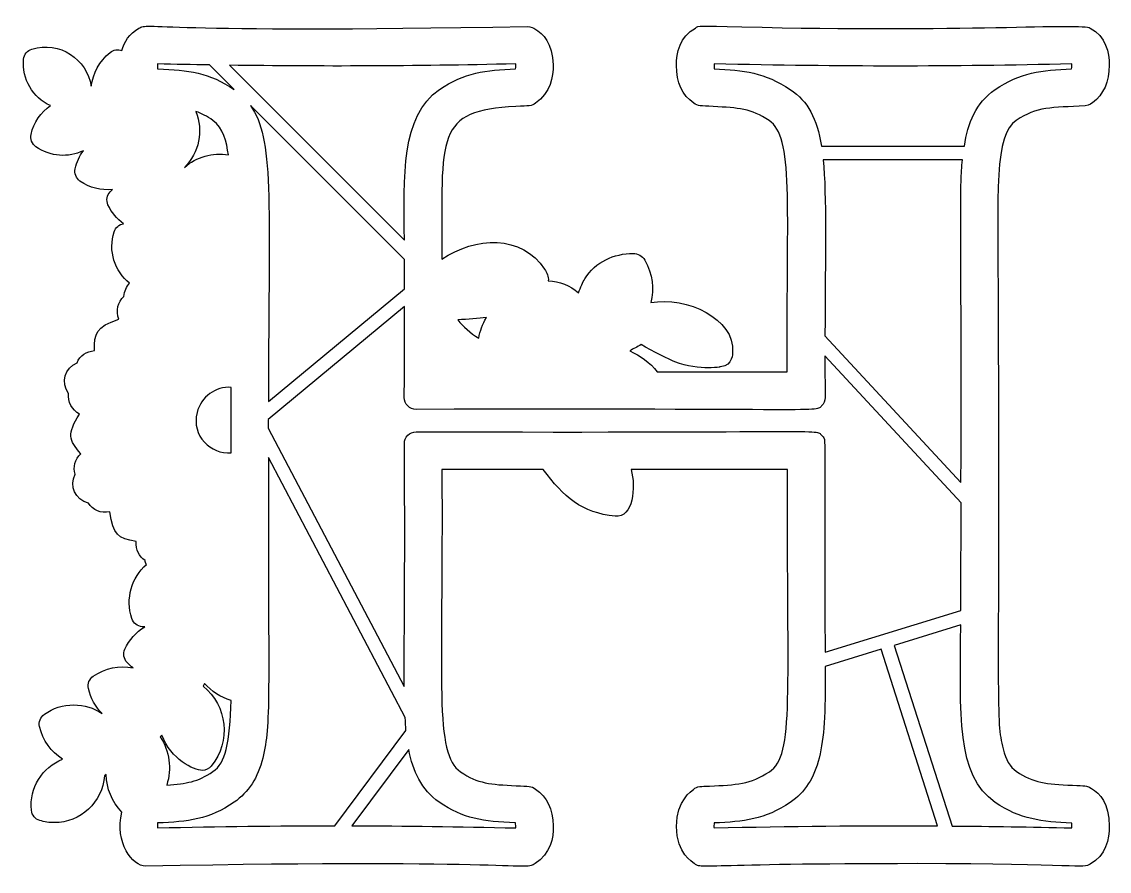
# Model space of a CAD drawing. Header units: millimetres. Extents: x -471 to 1551, y -2688 to 316.
# Drawn here: x 747.1 to 884.5, y -426.2 to -318.9 of the extents above; entities that cross this region are included whole.
import ezdxf

# ---------------------------------------------------------------- set-up
doc = ezdxf.new("R2010")
doc.units = ezdxf.units.MM
doc.header["$MEASUREMENT"] = 0
doc.layers.add('Layer 1', color=7, linetype='Continuous')

msp = doc.modelspace()

# ---------------------------------------------------------------- linework, layer by layer
at = {"layer": 'Layer 1', "color": 250}
for points, knots in [([(882.238, -415.7171), (882.238, -415.7171), (882.0537, -415.6065), (882.0537, -415.6065), (882.0537, -415.6065), (881.6482, -415.3669), (881.4271, -415.4038), (879.8606, -415.33), (879.8606, -415.33), (876.488, -415.1457), (874.9399, -415.072), (872.7468, -413.5608), (872.7468, -413.5608), (871.9543, -413.0079), (871.4014, -412.0864), (871.0881, -410.7411), (871.0881, -410.7411), (870.1113, -406.6497), (870.6273, -407.0551), (870.4615, -355.3416), (870.4615, -355.3416), (870.4062, -339.787), (869.9455, -333.2629), (872.7467, -331.3462), (872.7467, -331.3462), (875.3269, -329.577), (877.1883, -329.7613), (881.4639, -329.5033), (881.4639, -329.5033), (882.0352, -329.4664), (882.3485, -329.1347), (882.367, -329.1163), (882.367, -329.1163), (883.7676, -328.0658), (884.4864, -326.4809), (884.4864, -324.3614), (884.4864, -324.3614), (884.4864, -322.8133), (884.0626, -320.7492), (882.0905, -319.6803), (882.0905, -319.6803), (881.0769, -319.0168), (865.9094, -320.2332), (838.0991, -319.5328), (838.0991, -319.5328), (832.4596, -319.3854), (832.6992, -319.367), (832.22, -319.6803), (832.22, -319.6803), (830.2481, -320.7492), (829.8242, -322.8318), (829.8242, -324.3983), (829.8242, -324.3983), (829.8242, -326.573), (830.5613, -328.1764), (832.0173, -329.1715), (832.0173, -329.1715), (832.5149, -329.577), (832.9019, -329.5033), (834.4684, -329.5954), (834.4684, -329.5954), (837.6568, -329.7612), (839.2602, -329.835), (841.527, -331.3646), (841.527, -331.3646), (844.6784, -333.484), (843.7017, -341.3535), (843.8307, -363.1188), (843.8307, -363.1188), (843.8307, -363.1188), (827.4099, -363.119), (827.4099, -363.119), (827.4099, -363.119), (826.4885, -361.921), (825.2352, -361.0549), (823.9267, -360.4467), (823.9267, -360.4467), (824.4059, -360.207), (824.8851, -359.949), (825.3643, -359.6726), (825.3643, -359.6726), (826.8018, -360.5387), (828.9765, -361.5708), (829.6399, -361.8288), (829.6399, -361.8288), (831.1696, -362.4554), (832.7546, -362.6029), (833.8234, -362.6029), (833.8234, -362.6029), (834.3764, -362.6029), (834.9107, -362.5661), (835.2241, -362.5107), (835.2241, -362.5107), (835.2425, -362.5107), (835.2425, -362.5107), (835.2609, -362.5107), (835.2609, -362.5107), (835.3162, -362.4923), (835.3346, -362.4923), (835.3899, -362.4923), (835.3899, -362.4923), (837.0117, -362.308), (836.9011, -360.7046), (836.9195, -360.6677), (836.9195, -360.6677), (837.2144, -356.3368), (831.151, -353.5908), (826.5805, -354.3464), (826.5805, -354.3464), (827.0782, -352.6693), (826.8202, -350.7894), (825.8249, -349.0018), (825.8249, -349.0018), (825.5301, -348.4673), (824.9588, -348.154), (824.3505, -348.154), (824.3505, -348.154), (821.9731, -348.154), (819.5773, -349.1861), (818.2687, -351.3608), (818.2687, -351.3608), (818.0107, -351.7847), (817.7158, -352.4113), (817.4394, -353.1485), (817.4394, -353.1485), (816.3889, -352.1902), (815.0804, -351.6741), (813.6429, -351.6189), (813.6429, -351.6189), (813.6982, -351.0844), (813.4586, -350.5868), (813.1638, -350.1261), (813.1638, -350.1261), (810.3624, -345.7583), (804.3728, -345.9979), (800.2077, -348.8913), (800.2077, -348.8913), (800.1709, -333.0971), (799.3784, -330.1116), (809.5516, -329.5955), (809.5516, -329.5955), (811.2287, -329.5034), (811.5604, -329.5587), (812.0396, -329.1717), (812.0396, -329.1717), (813.9194, -327.8632), (814.288, -325.8175), (814.2511, -324.3431), (814.2511, -324.3431), (814.1958, -321.6339), (812.9795, -320.3623), (811.9474, -319.791), (811.9474, -319.791), (811.8368, -319.7357), (811.5051, -319.4592), (810.9707, -319.4777), (810.9707, -319.4777), (763.4776, -320.3807), (763.2379, -318.8879), (761.9479, -319.7173), (761.9479, -319.7173), (760.7131, -320.3807), (760.0865, -321.4497), (759.7916, -322.537), (759.7916, -322.537), (759.294, -322.3343), (758.7227, -322.4264), (758.2988, -322.7766), (758.2988, -322.7766), (756.9534, -323.8824), (756.1241, -325.412), (755.9214, -327.0339), (755.9214, -327.0339), (755.4054, -323.6059), (751.9222, -321.2838), (748.439, -322.3343), (748.439, -322.3343), (747.8492, -322.5186), (747.4438, -323.0162), (747.3885, -323.6244), (747.3885, -323.6244), (747.1489, -326.1308), (748.5496, -328.4898), (750.7795, -329.485), (750.7795, -329.485), (749.5632, -330.3144), (748.6601, -331.586), (748.3284, -333.1157), (748.3284, -333.1157), (748.1994, -333.7054), (748.439, -334.3321), (748.9365, -334.6822), (748.9365, -334.6822), (750.7611, -335.9538), (753.0463, -336.0829), (754.9262, -335.1798), (754.9262, -335.1798), (754.447, -335.8433), (754.0784, -336.5989), (753.8941, -337.4467), (753.8941, -337.4467), (753.7651, -338.0365), (754.0047, -338.6631), (754.5023, -339.0132), (754.5023, -339.0132), (755.7187, -339.861), (757.1561, -340.2296), (758.6305, -340.0637), (758.6305, -340.0637), (758.5199, -340.1559), (758.4278, -340.2664), (758.3172, -340.3586), (758.3172, -340.3586), (757.8934, -340.8009), (757.7827, -341.4459), (758.0408, -342.0173), (758.0408, -342.0173), (758.4831, -342.9756), (759.165, -343.7865), (759.9943, -344.3947), (759.9943, -344.3947), (759.4414, -344.4868), (758.9991, -344.8738), (758.8148, -345.4083), (758.8148, -345.4083), (758.0408, -347.841), (758.8885, -350.4027), (760.7684, -351.914), (760.7684, -351.914), (760.3629, -352.3378), (760.1049, -352.9092), (760.0496, -353.5727), (760.0496, -353.5727), (759.294, -354.2546), (759.0175, -355.3972), (759.423, -356.4661), (759.423, -356.4661), (756.4927, -357.4429), (756.3268, -358.2354), (756.3268, -360.4285), (756.3268, -360.4285), (755.35, -360.5022), (754.5023, -361.0735), (754.1337, -361.9581), (754.1337, -361.9581), (752.5856, -362.64), (752.0512, -364.4277), (753.0648, -365.8284), (753.0648, -365.8284), (752.9173, -366.9157), (753.5071, -367.9109), (754.4286, -368.4454), (754.4286, -368.4454), (752.862, -370.9702), (753.0832, -371.689), (754.5944, -373.4583), (754.5944, -373.4583), (753.8941, -374.1586), (753.5992, -375.1353), (753.8941, -376.0384), (753.8941, -376.0384), (753.1385, -377.5312), (753.8756, -379.2636), (755.5712, -379.6875), (755.5712, -379.6875), (756.1057, -380.5537), (757.1377, -381.0145), (758.2804, -380.7933), (758.2804, -380.7933), (758.7042, -383.6683), (759.2571, -384.1475), (761.6162, -384.5345), (761.6162, -384.5345), (761.524, -385.5666), (761.9479, -386.4512), (762.7219, -386.9487), (762.7219, -386.9487), (762.7588, -387.1146), (762.8141, -387.2805), (762.8878, -387.4279), (762.8878, -387.4279), (761.0448, -389.0866), (760.2155, -391.722), (761.0448, -394.2652), (761.0448, -394.2652), (761.2292, -394.855), (761.7452, -395.2605), (762.3533, -395.2973), (762.3533, -395.2973), (762.4639, -395.2973), (762.5745, -395.3158), (762.6851, -395.3158), (762.6851, -395.3158), (761.5978, -395.9793), (760.7131, -396.956), (760.1787, -398.154), (760.1787, -398.154), (759.9207, -398.7069), (760.0312, -399.3704), (760.4551, -399.8127), (760.4551, -399.8127), (760.6948, -400.0707), (760.9528, -400.3103), (761.2292, -400.513), (761.2292, -400.513), (759.46, -400.1444), (757.6723, -400.513), (756.1795, -401.5451), (756.1795, -401.5451), (755.6819, -401.8952), (755.4423, -402.5034), (755.5713, -403.1116), (755.5713, -403.1116), (755.8478, -404.3464), (756.456, -405.4153), (757.2853, -406.2446), (757.2853, -406.2446), (756.2532, -405.5627), (755.0184, -405.1757), (753.7099, -405.1757), (753.7099, -405.1757), (752.383, -405.1757), (751.0929, -405.5812), (750.0056, -406.3552), (750.0056, -406.3552), (749.508, -406.7053), (749.2684, -407.3135), (749.3974, -407.9217), (749.3974, -407.9217), (749.8029, -409.6725), (750.8718, -411.1285), (752.3093, -412.0131), (752.3093, -412.0131), (749.7476, -413.0452), (748.0889, -415.6622), (748.3654, -418.4819), (748.3654, -418.4819), (748.4207, -419.0901), (748.8445, -419.6062), (749.4158, -419.772), (749.4158, -419.772), (750.024, -419.9563), (750.6322, -420.0485), (751.2588, -420.0485), (751.2588, -420.0485), (754.5393, -420.0485), (757.3774, -417.4868), (757.5801, -414.1141), (757.5801, -414.1141), (757.6538, -414.0773), (757.7276, -414.022), (757.8013, -413.9851), (757.8013, -413.9851), (757.8566, -415.7175), (758.5384, -417.4131), (759.7917, -418.7031), (759.7917, -418.7031), (758.8334, -422.5734), (761.2108, -425.5774), (762.7773, -425.5405), (762.7773, -425.5405), (811.0076, -424.6374), (810.7127, -426.1855), (811.966, -425.2271), (811.966, -425.2271), (813.9195, -423.9924), (814.3065, -421.9467), (814.2697, -420.4539), (814.2697, -420.4539), (814.2328, -418.3529), (813.4772, -416.7864), (812.0397, -415.8096), (812.0397, -415.8096), (811.542, -415.4042), (811.155, -415.4778), (809.6069, -415.3858), (809.6069, -415.3858), (806.2896, -415.2199), (804.7784, -415.1278), (802.5668, -413.6165), (802.5668, -413.6165), (799.1942, -411.2944), (800.3737, -402.8721), (800.2078, -375.4488), (800.2078, -375.4488), (800.2078, -375.4488), (813.0164, -375.4484), (813.0164, -375.4484), (813.0164, -375.4484), (815.5597, -378.9316), (817.8818, -380.9036), (822.0837, -381.3459), (822.0837, -381.3459), (824.369, -381.5856), (824.7191, -377.6785), (824.111, -375.4484), (824.111, -375.4484), (824.111, -375.4484), (843.8676, -375.4484), (843.8676, -375.4484), (843.8676, -375.4484), (843.7201, -404.2355), (844.789, -411.4415), (841.5639, -413.6162), (841.5639, -413.6162), (839.2049, -415.2011), (837.3619, -415.2749), (834.0077, -415.4223), (834.0077, -415.4223), (832.9388, -415.4776), (832.4596, -415.4038), (831.962, -415.8461), (831.962, -415.8461), (831.7593, -416.1041), (829.8426, -417.1546), (829.8426, -420.5272), (829.8426, -420.5272), (829.8426, -424.0289), (831.8699, -424.9872), (832.0542, -425.1899), (832.0542, -425.1899), (832.9941, -425.964), (832.4228, -425.2268), (860.2699, -425.2268), (860.2699, -425.2268), (880.6715, -425.2268), (881.1507, -425.9087), (882.0906, -425.2821), (882.0906, -425.2821), (884.0626, -424.2316), (884.4865, -422.0938), (884.4865, -420.4904), (884.4865, -420.4904), (884.4864, -417.6154), (883.2701, -416.3069), (882.238, -415.7171)], [0, 0, 0, 0, 0.00909091, 0.00909091, 0.00909091, 0.00909091, 0.01818182, 0.01818182, 0.01818182, 0.01818182, 0.02727273, 0.02727273, 0.02727273, 0.02727273, 0.03636364, 0.03636364, 0.03636364, 0.03636364, 0.04545455, 0.04545455, 0.04545455, 0.04545455, 0.05454545, 0.05454545, 0.05454545, 0.05454545, 0.06363636, 0.06363636, 0.06363636, 0.06363636, 0.07272727, 0.07272727, 0.07272727, 0.07272727, 0.08181818, 0.08181818, 0.08181818, 0.08181818, 0.09090909, 0.09090909, 0.09090909, 0.09090909, 0.1, 0.1, 0.1, 0.1, 0.10909091, 0.10909091, 0.10909091, 0.10909091, 0.11818182, 0.11818182, 0.11818182, 0.11818182, 0.12727273, 0.12727273, 0.12727273, 0.12727273, 0.13636364, 0.13636364, 0.13636364, 0.13636364, 0.14545455, 0.14545455, 0.14545455, 0.14545455, 0.15454545, 0.15454545, 0.15454545, 0.15454545, 0.16363636, 0.16363636, 0.16363636, 0.16363636, 0.17272727, 0.17272727, 0.17272727, 0.17272727, 0.18181818, 0.18181818, 0.18181818, 0.18181818, 0.19090909, 0.19090909, 0.19090909, 0.19090909, 0.2, 0.2, 0.2, 0.2, 0.20909091, 0.20909091, 0.20909091, 0.20909091, 0.21818182, 0.21818182, 0.21818182, 0.21818182, 0.22727273, 0.22727273, 0.22727273, 0.22727273, 0.23636364, 0.23636364, 0.23636364, 0.23636364, 0.24545455, 0.24545455, 0.24545455, 0.24545455, 0.25454545, 0.25454545, 0.25454545, 0.25454545, 0.26363636, 0.26363636, 0.26363636, 0.26363636, 0.27272727, 0.27272727, 0.27272727, 0.27272727, 0.28181818, 0.28181818, 0.28181818, 0.28181818, 0.29090909, 0.29090909, 0.29090909, 0.29090909, 0.3, 0.3, 0.3, 0.3, 0.30909091, 0.30909091, 0.30909091, 0.30909091, 0.31818182, 0.31818182, 0.31818182, 0.31818182, 0.32727273, 0.32727273, 0.32727273, 0.32727273, 0.33636364, 0.33636364, 0.33636364, 0.33636364, 0.34545455, 0.34545455, 0.34545455, 0.34545455, 0.35454545, 0.35454545, 0.35454545, 0.35454545, 0.36363636, 0.36363636, 0.36363636, 0.36363636, 0.37272727, 0.37272727, 0.37272727, 0.37272727, 0.38181818, 0.38181818, 0.38181818, 0.38181818, 0.39090909, 0.39090909, 0.39090909, 0.39090909, 0.4, 0.4, 0.4, 0.4, 0.40909091, 0.40909091, 0.40909091, 0.40909091, 0.41818182, 0.41818182, 0.41818182, 0.41818182, 0.42727273, 0.42727273, 0.42727273, 0.42727273, 0.43636364, 0.43636364, 0.43636364, 0.43636364, 0.44545455, 0.44545455, 0.44545455, 0.44545455, 0.45454545, 0.45454545, 0.45454545, 0.45454545, 0.46363636, 0.46363636, 0.46363636, 0.46363636, 0.47272727, 0.47272727, 0.47272727, 0.47272727, 0.48181818, 0.48181818, 0.48181818, 0.48181818, 0.49090909, 0.49090909, 0.49090909, 0.49090909, 0.5, 0.5, 0.5, 0.5, 0.50909091, 0.50909091, 0.50909091, 0.50909091, 0.51818182, 0.51818182, 0.51818182, 0.51818182, 0.52727273, 0.52727273, 0.52727273, 0.52727273, 0.53636364, 0.53636364, 0.53636364, 0.53636364, 0.54545455, 0.54545455, 0.54545455, 0.54545455, 0.55454545, 0.55454545, 0.55454545, 0.55454545, 0.56363636, 0.56363636, 0.56363636, 0.56363636, 0.57272727, 0.57272727, 0.57272727, 0.57272727, 0.58181818, 0.58181818, 0.58181818, 0.58181818, 0.59090909, 0.59090909, 0.59090909, 0.59090909, 0.6, 0.6, 0.6, 0.6, 0.60909091, 0.60909091, 0.60909091, 0.60909091, 0.61818182, 0.61818182, 0.61818182, 0.61818182, 0.62727273, 0.62727273, 0.62727273, 0.62727273, 0.63636364, 0.63636364, 0.63636364, 0.63636364, 0.64545455, 0.64545455, 0.64545455, 0.64545455, 0.65454545, 0.65454545, 0.65454545, 0.65454545, 0.66363636, 0.66363636, 0.66363636, 0.66363636, 0.67272727, 0.67272727, 0.67272727, 0.67272727, 0.68181818, 0.68181818, 0.68181818, 0.68181818, 0.69090909, 0.69090909, 0.69090909, 0.69090909, 0.7, 0.7, 0.7, 0.7, 0.70909091, 0.70909091, 0.70909091, 0.70909091, 0.71818182, 0.71818182, 0.71818182, 0.71818182, 0.72727273, 0.72727273, 0.72727273, 0.72727273, 0.73636364, 0.73636364, 0.73636364, 0.73636364, 0.74545455, 0.74545455, 0.74545455, 0.74545455, 0.75454545, 0.75454545, 0.75454545, 0.75454545, 0.76363636, 0.76363636, 0.76363636, 0.76363636, 0.77272727, 0.77272727, 0.77272727, 0.77272727, 0.78181818, 0.78181818, 0.78181818, 0.78181818, 0.79090909, 0.79090909, 0.79090909, 0.79090909, 0.8, 0.8, 0.8, 0.8, 0.80909091, 0.80909091, 0.80909091, 0.80909091, 0.81818182, 0.81818182, 0.81818182, 0.81818182, 0.82727273, 0.82727273, 0.82727273, 0.82727273, 0.83636364, 0.83636364, 0.83636364, 0.83636364, 0.84545455, 0.84545455, 0.84545455, 0.84545455, 0.85454545, 0.85454545, 0.85454545, 0.85454545, 0.86363636, 0.86363636, 0.86363636, 0.86363636, 0.87272727, 0.87272727, 0.87272727, 0.87272727, 0.88181818, 0.88181818, 0.88181818, 0.88181818, 0.89090909, 0.89090909, 0.89090909, 0.89090909, 0.9, 0.9, 0.9, 0.9, 0.90909091, 0.90909091, 0.90909091, 0.90909091, 0.91818182, 0.91818182, 0.91818182, 0.91818182, 0.92727273, 0.92727273, 0.92727273, 0.92727273, 0.93636364, 0.93636364, 0.93636364, 0.93636364, 0.94545455, 0.94545455, 0.94545455, 0.94545455, 0.95454545, 0.95454545, 0.95454545, 0.95454545, 0.96363636, 0.96363636, 0.96363636, 0.96363636, 0.97272727, 0.97272727, 0.97272727, 0.97272727, 0.98181818, 0.98181818, 0.98181818, 0.98181818, 1, 1, 1, 1]), ([(764.2885, -324.2141), (766.5185, -324.2694), (768.7116, -324.3062), (770.8678, -324.3431), (770.8678, -324.3431), (770.8678, -324.3431), (773.9825, -327.4577), (773.9825, -327.4577), (773.9825, -327.4577), (770.7941, -325.2646), (768.2693, -325.025), (764.3069, -324.8407), (764.3069, -324.8407), (764.2885, -324.6379), (764.2885, -324.4168), (764.2885, -324.2141)], [0, 0, 0, 0, 0.2, 0.2, 0.2, 0.2, 0.4, 0.4, 0.4, 0.4, 0.6, 0.6, 0.6, 0.6, 1, 1, 1, 1]), ([(809.5332, -324.2141), (809.5516, -324.4168), (809.5516, -324.6379), (809.5147, -324.8407), (809.5147, -324.8407), (805.7366, -325.0066), (803.0644, -325.2646), (799.8944, -327.4577), (799.8944, -327.4577), (794.9922, -330.8304), (795.4345, -338.3865), (795.4713, -346.4771), (795.4713, -346.4771), (795.4713, -346.4771), (773.3742, -324.3799), (773.3742, -324.3799), (773.3742, -324.3799), (784.9665, -324.5458), (796.3744, -324.5089), (809.5332, -324.2141)], [0, 0, 0, 0, 0.16666667, 0.16666667, 0.16666667, 0.16666667, 0.33333333, 0.33333333, 0.33333333, 0.33333333, 0.5, 0.5, 0.5, 0.5, 0.66666667, 0.66666667, 0.66666667, 0.66666667, 1, 1, 1, 1]), ([(834.5974, -324.8407), (834.579, -324.638), (834.5606, -324.4169), (834.579, -324.2141), (834.579, -324.2141), (850.7049, -324.5827), (864.5271, -324.5642), (879.7684, -324.2141), (879.7684, -324.2141), (879.7684, -324.4168), (879.7684, -324.6379), (879.7315, -324.8407), (879.7315, -324.8407), (875.9166, -325.0066), (873.2443, -325.283), (870.0744, -327.4577), (870.0744, -327.4577), (867.6232, -329.1348), (866.6464, -331.6597), (866.1857, -334.6084), (866.1857, -334.6084), (866.1857, -334.6084), (848.1432, -334.6084), (848.1432, -334.6084), (848.1432, -334.6084), (847.5719, -331.0699), (846.4477, -328.9505), (844.1993, -327.4577), (844.1993, -327.4577), (840.9741, -325.2646), (838.3387, -325.0066), (834.5974, -324.8407)], [0, 0, 0, 0, 0.11111111, 0.11111111, 0.11111111, 0.11111111, 0.22222222, 0.22222222, 0.22222222, 0.22222222, 0.33333333, 0.33333333, 0.33333333, 0.33333333, 0.44444444, 0.44444444, 0.44444444, 0.44444444, 0.55555556, 0.55555556, 0.55555556, 0.55555556, 0.66666667, 0.66666667, 0.66666667, 0.66666667, 0.77777778, 0.77777778, 0.77777778, 0.77777778, 1, 1, 1, 1]), ([(776.0281, -329.485), (776.0281, -329.485), (795.4713, -348.9282), (795.4713, -348.9282), (795.4713, -348.9282), (795.4713, -350.0524), (795.4898, -351.2687), (795.4898, -352.6141), (795.4898, -352.6141), (795.4898, -352.6141), (778.295, -366.8418), (778.295, -366.8418), (778.295, -366.8418), (778.3503, -340.4506), (779.0137, -333.7975), (776.0281, -329.485)], [0, 0, 0, 0, 0.2, 0.2, 0.2, 0.2, 0.4, 0.4, 0.4, 0.4, 0.6, 0.6, 0.6, 0.6, 1, 1, 1, 1]), ([(769.1539, -330.2221), (769.8542, -330.4617), (770.5361, -330.8119), (771.2918, -331.3464), (771.2918, -331.3464), (772.6371, -332.2678), (773.0057, -334.0924), (773.2453, -335.7142), (773.2453, -335.7142), (771.2549, -335.364), (769.2092, -335.9353), (767.698, -337.2807), (767.698, -337.2807), (769.5409, -335.4377), (770.1122, -332.6548), (769.1539, -330.2221)], [0, 0, 0, 0, 0.2, 0.2, 0.2, 0.2, 0.4, 0.4, 0.4, 0.4, 0.6, 0.6, 0.6, 0.6, 1, 1, 1, 1]), ([(848.3459, -336.3223), (848.3459, -336.3223), (865.9463, -336.3223), (865.9463, -336.3223), (865.9463, -336.3223), (865.5593, -340.1926), (865.8357, -339.9714), (865.762, -377.0886), (865.762, -377.0886), (865.762, -377.0886), (848.5855, -358.5485), (848.5855, -358.5485), (848.5855, -358.5485), (848.604, -347.8593), (848.8251, -341.0403), (848.3459, -336.3223)], [0, 0, 0, 0, 0.2, 0.2, 0.2, 0.2, 0.4, 0.4, 0.4, 0.4, 0.6, 0.6, 0.6, 0.6, 1, 1, 1, 1]), ([(796.9642, -370.6751), (796.1349, -370.6751), (795.4529, -371.357), (795.4714, -372.1863), (795.4714, -372.1863), (795.582, -388.644), (795.4161, -397.5087), (795.4529, -402.8533), (795.4529, -402.8533), (795.4529, -402.8533), (778.2765, -370.2144), (778.2765, -370.2144), (778.2765, -370.2144), (778.2765, -369.8458), (778.2765, -369.4772), (778.2765, -369.1086), (778.2765, -369.1086), (778.2765, -369.1086), (795.4898, -354.8625), (795.4898, -354.8625), (795.4898, -354.8625), (795.4898, -358.1062), (795.4898, -361.921), (795.4529, -366.3442), (795.4529, -366.3442), (795.4529, -366.7496), (795.6004, -367.1366), (795.8952, -367.4131), (795.8952, -367.4131), (796.1717, -367.6895), (796.5587, -367.8554), (796.9642, -367.8554), (796.9642, -367.8554), (849.6913, -367.6895), (847.3323, -368.2609), (848.1617, -367.4131), (848.1617, -367.4131), (848.4381, -367.1366), (848.604, -366.7496), (848.604, -366.3442), (848.604, -366.3442), (848.5855, -364.5012), (848.5855, -362.7504), (848.5855, -361.0917), (848.5855, -361.0917), (848.5855, -361.0917), (865.7804, -379.6319), (865.7804, -379.6319), (865.7804, -379.6319), (865.7804, -383.3547), (865.7619, -386.5984), (865.7435, -389.4181), (865.7435, -389.4181), (865.7435, -390.7819), (865.7435, -392.0535), (865.725, -393.2514), (865.725, -393.2514), (865.725, -393.2514), (848.6039, -398.5223), (848.6039, -398.5223), (848.6039, -398.5223), (848.6039, -397.4534), (848.5855, -396.3107), (848.5855, -395.0391), (848.5855, -395.0391), (848.4565, -370.2513), (848.8619, -371.8178), (848.1616, -371.1175), (848.1616, -371.1175), (847.3139, -370.2697), (849.6913, -370.841), (796.9642, -370.6751)], [0, 0, 0, 0, 0.05263158, 0.05263158, 0.05263158, 0.05263158, 0.10526316, 0.10526316, 0.10526316, 0.10526316, 0.15789474, 0.15789474, 0.15789474, 0.15789474, 0.21052632, 0.21052632, 0.21052632, 0.21052632, 0.26315789, 0.26315789, 0.26315789, 0.26315789, 0.31578947, 0.31578947, 0.31578947, 0.31578947, 0.36842105, 0.36842105, 0.36842105, 0.36842105, 0.42105263, 0.42105263, 0.42105263, 0.42105263, 0.47368421, 0.47368421, 0.47368421, 0.47368421, 0.52631579, 0.52631579, 0.52631579, 0.52631579, 0.57894737, 0.57894737, 0.57894737, 0.57894737, 0.63157895, 0.63157895, 0.63157895, 0.63157895, 0.68421053, 0.68421053, 0.68421053, 0.68421053, 0.73684211, 0.73684211, 0.73684211, 0.73684211, 0.78947368, 0.78947368, 0.78947368, 0.78947368, 0.84210526, 0.84210526, 0.84210526, 0.84210526, 0.89473684, 0.89473684, 0.89473684, 0.89473684, 1, 1, 1, 1]), ([(805.8288, -356.2448), (805.3312, -357.0925), (805.0179, -357.9587), (804.8705, -358.8433), (804.8705, -358.8433), (803.7648, -358.1983), (802.8986, -357.3874), (802.2167, -356.5396), (802.2167, -356.5396), (803.4698, -356.4843), (804.8336, -356.3738), (805.8288, -356.2448)], [0, 0, 0, 0, 0.25, 0.25, 0.25, 0.25, 0.5, 0.5, 0.5, 0.5, 1, 1, 1, 1]), ([(769.2829, -368.224), (769.7989, -366.2521), (771.6051, -364.9251), (773.5955, -365.0725), (773.5955, -365.0725), (773.5955, -365.0725), (773.5955, -373.3474), (773.5955, -373.3474), (773.5955, -373.3474), (771.0337, -373.5133), (768.5641, -371.2464), (769.2829, -368.224)], [0, 0, 0, 0, 0.25, 0.25, 0.25, 0.25, 0.5, 0.5, 0.5, 0.5, 1, 1, 1, 1]), ([(764.3069, -420.0849), (768.1218, -419.9191), (770.8125, -419.6426), (773.9824, -417.4679), (773.9824, -417.4679), (775.7701, -416.2331), (776.9864, -414.3533), (777.5762, -411.8837), (777.5762, -411.8837), (778.6635, -407.3869), (778.2581, -405.0463), (778.295, -373.9187), (778.295, -373.9187), (778.295, -373.9187), (795.5635, -406.7603), (795.5635, -406.7603), (795.5635, -406.7603), (795.6004, -407.3501), (795.6372, -407.9029), (795.6742, -408.4005), (795.6742, -408.4005), (795.6742, -408.4005), (786.6805, -420.4351), (786.6805, -420.4351), (786.6805, -420.4351), (779.456, -420.4351), (772.1211, -420.5272), (764.3069, -420.7115), (764.3069, -420.7115), (764.2885, -420.5088), (764.2885, -420.2877), (764.3069, -420.0849)], [0, 0, 0, 0, 0.11111111, 0.11111111, 0.11111111, 0.11111111, 0.22222222, 0.22222222, 0.22222222, 0.22222222, 0.33333333, 0.33333333, 0.33333333, 0.33333333, 0.44444444, 0.44444444, 0.44444444, 0.44444444, 0.55555556, 0.55555556, 0.55555556, 0.55555556, 0.66666667, 0.66666667, 0.66666667, 0.66666667, 0.77777778, 0.77777778, 0.77777778, 0.77777778, 1, 1, 1, 1]), ([(879.7684, -420.7115), (874.5529, -420.5825), (869.54, -420.5088), (864.6377, -420.4719), (864.6377, -420.4719), (864.6377, -420.4719), (857.3396, -397.6561), (857.3396, -397.6561), (857.3396, -397.6561), (857.3396, -397.6561), (865.725, -395.0759), (865.725, -395.0759), (865.725, -395.0759), (865.6882, -406.5023), (865.1169, -414.0768), (870.0928, -417.4863), (870.0928, -417.4863), (873.2627, -419.661), (875.9535, -419.919), (879.7684, -420.1033), (879.7684, -420.1033), (879.7684, -420.2877), (879.7684, -420.5088), (879.7684, -420.7115)], [0, 0, 0, 0, 0.14285714, 0.14285714, 0.14285714, 0.14285714, 0.28571429, 0.28571429, 0.28571429, 0.28571429, 0.42857143, 0.42857143, 0.42857143, 0.42857143, 0.57142857, 0.57142857, 0.57142857, 0.57142857, 0.71428571, 0.71428571, 0.71428571, 0.71428571, 1, 1, 1, 1]), ([(834.5791, -420.7115), (834.5606, -420.5088), (834.5606, -420.2877), (834.5975, -420.0849), (834.5975, -420.0849), (838.3387, -419.9191), (840.9742, -419.6611), (844.1993, -417.4864), (844.1993, -417.4864), (846.0239, -416.2516), (847.2402, -414.3717), (847.8484, -411.8838), (847.8484, -411.8838), (848.5119, -409.1562), (848.6225, -406.5945), (848.6225, -400.3284), (848.6225, -400.3284), (848.6225, -400.3284), (855.681, -398.1537), (855.681, -398.1537), (855.681, -398.1537), (855.681, -398.1537), (862.8133, -420.4535), (862.8133, -420.4535), (862.8133, -420.4535), (853.3035, -420.3982), (844.1256, -420.4904), (834.5791, -420.7115)], [0, 0, 0, 0, 0.125, 0.125, 0.125, 0.125, 0.25, 0.25, 0.25, 0.25, 0.375, 0.375, 0.375, 0.375, 0.5, 0.5, 0.5, 0.5, 0.625, 0.625, 0.625, 0.625, 0.75, 0.75, 0.75, 0.75, 1, 1, 1, 1]), ([(764.6386, -409.1931), (764.7123, -409.1378), (764.7861, -409.0641), (764.8598, -409.0088), (764.8598, -409.0088), (765.9656, -412.0312), (768.8774, -413.4503), (769.9279, -413.4503), (769.9279, -413.4503), (770.3702, -413.4503), (770.7941, -413.2476), (771.089, -412.8974), (771.089, -412.8974), (773.6323, -409.7828), (773.0794, -405.2491), (770.0569, -402.8164), (770.0569, -402.8164), (770.1122, -402.7058), (770.1859, -402.5768), (770.2412, -402.4662), (770.2412, -402.4662), (771.1074, -403.4615), (772.2685, -404.217), (773.577, -404.6041), (773.577, -404.6041), (773.5402, -407.1658), (773.3374, -409.2484), (772.9688, -410.7965), (772.9688, -410.7965), (772.6371, -412.1419), (772.1211, -413.0265), (771.2918, -413.5978), (771.2918, -413.5978), (769.3382, -414.9432), (768.0113, -415.0906), (765.468, -415.2933), (765.468, -415.2933), (766.0946, -413.2476), (765.8181, -410.9992), (764.6386, -409.1931)], [0, 0, 0, 0, 0.09090909, 0.09090909, 0.09090909, 0.09090909, 0.18181818, 0.18181818, 0.18181818, 0.18181818, 0.27272727, 0.27272727, 0.27272727, 0.27272727, 0.36363636, 0.36363636, 0.36363636, 0.36363636, 0.45454545, 0.45454545, 0.45454545, 0.45454545, 0.54545455, 0.54545455, 0.54545455, 0.54545455, 0.63636364, 0.63636364, 0.63636364, 0.63636364, 0.72727273, 0.72727273, 0.72727273, 0.72727273, 0.81818182, 0.81818182, 0.81818182, 0.81818182, 1, 1, 1, 1]), ([(809.4963, -420.0849), (809.5332, -420.2876), (809.5332, -420.5088), (809.5332, -420.7115), (809.5332, -420.7115), (802.3272, -420.5457), (795.5267, -420.4535), (788.8367, -420.4351), (788.8367, -420.4351), (788.8367, -420.4351), (796.0243, -410.8148), (796.0243, -410.8148), (796.0243, -410.8148), (796.5772, -413.5423), (797.5909, -415.8829), (799.8761, -417.4679), (799.8761, -417.4679), (802.9354, -419.5689), (805.3865, -419.9007), (809.4963, -420.0849)], [0, 0, 0, 0, 0.16666667, 0.16666667, 0.16666667, 0.16666667, 0.33333333, 0.33333333, 0.33333333, 0.33333333, 0.5, 0.5, 0.5, 0.5, 0.66666667, 0.66666667, 0.66666667, 0.66666667, 1, 1, 1, 1])]:
    msp.add_open_spline(points, degree=3, knots=knots, dxfattribs=at)

doc.saveas('drawing.dxf')
